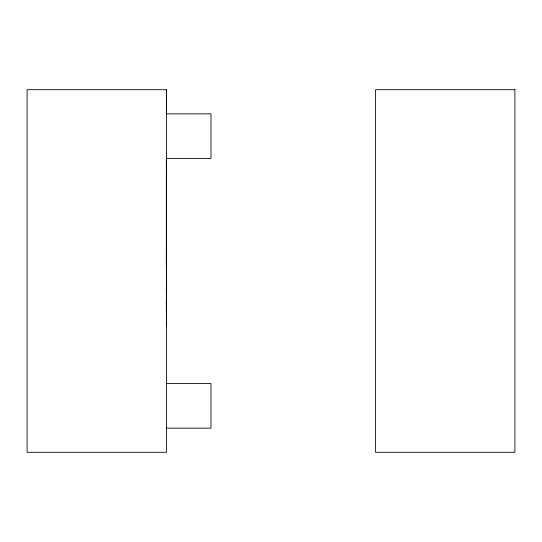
<?xml version="1.0" encoding="UTF-8"?>
<svg xmlns="http://www.w3.org/2000/svg" width="542" height="542" viewBox="0 0 542 542"><rect width="100%" height="100%" fill="white"/><g stroke="black" fill="none" stroke-linecap="round" stroke-linejoin="round"><path stroke-width="0.81" d="M166.326 266.169L166.38 158.095M166.408 114.186L166.421 89.701L27.1 89.701L27.1 452.299L166.421 452.299L166.421 89.701M166.421 172.18L166.421 326.359M166.326 311.122L166.421 297.375L166.326 305.553M166.421 113.847L211.001 113.847L211.001 158.433L166.421 158.433M166.421 383.567L211.001 383.567L211.001 428.153L166.421 428.153M166.326 287.721L166.421 295.519M514.9 89.701L375.579 89.701L375.579 452.299L514.9 452.299L514.9 89.701"/></g></svg>
